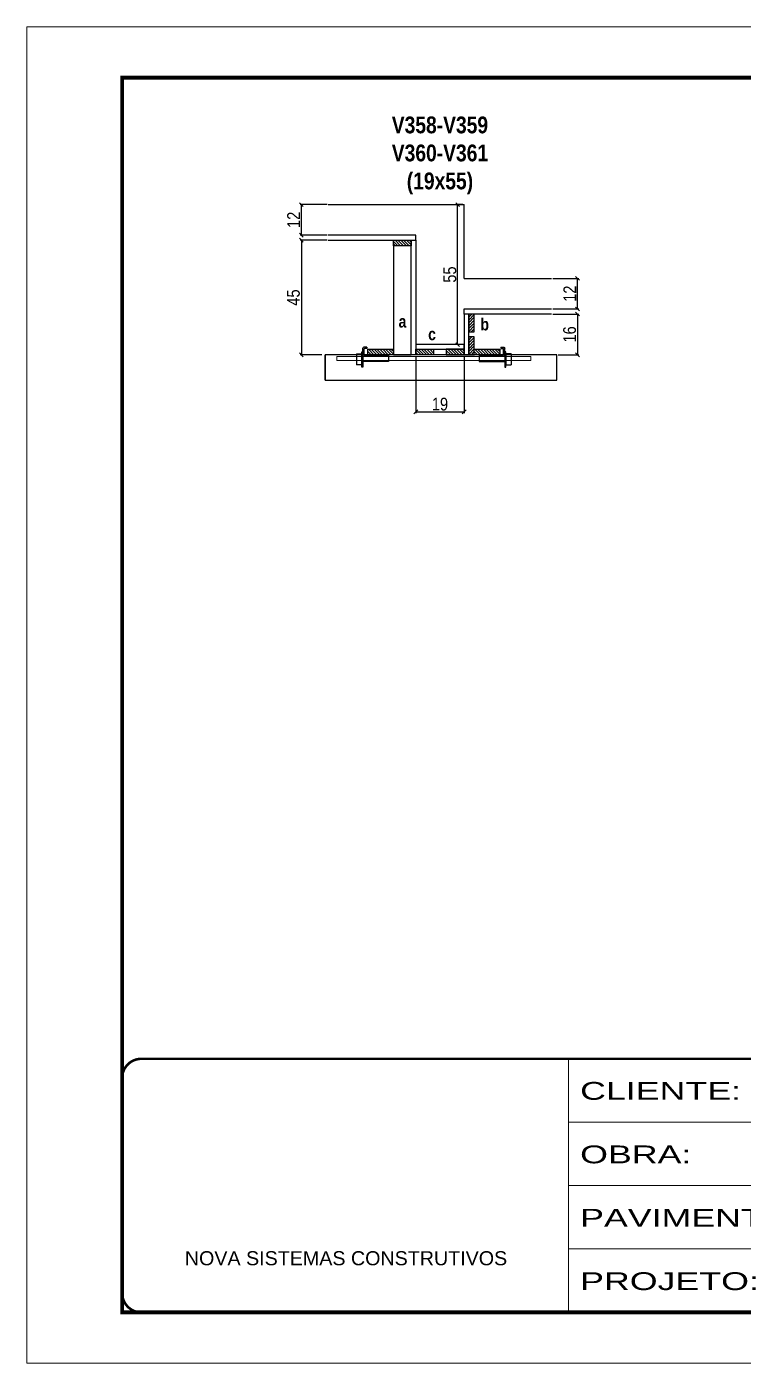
# Model space of a CAD drawing. Extents: x 13154 to 22413, y 1253 to 30260.
# Drawn here: x 13154 to 13717, y 21928 to 22978 of the extents above; entities that cross this region are included whole.
import ezdxf

# ---------------------------------------------------------------- set-up
doc = ezdxf.new("R2010")
doc.units = 0
doc.linetypes.add('CONTINUO', pattern=[0])
doc.linetypes.add('DASHED', pattern=[0.75, 0.5, -0.25])
for name, color, linetype in [('barrote', 251, 'Continuous'), ('COTA', 241, 'Continuous'), ('detalhes', 4, 'Continuous'), ('NOMENCLATURA', 7, 'Continuous'), ('Painéis', 200, 'Continuous'), ('presilha', 1, 'Continuous'), ('SARR_2.2x10', 60, 'Continuous'), ('SARR_2.2x7', 40, 'Continuous'), ('SARR_3.5x7', 81, 'Continuous')]:
    doc.layers.add(name, color=color, linetype=linetype)
for name, color, linetype, lineweight in [('CONCRETO', 251, 'Continuous', 25), ('Folhas', 255, 'Continuous', 9), ('SARRAFO DE PRESSAO', 251, 'DASHED', 9), ('SCO-___-LAJ', 2, 'Continuous', 0)]:
    doc.layers.add(name, color=color, linetype=linetype, lineweight=lineweight)
doc.styles.add('ARIAL', font='arial.ttf')
doc.styles.add('COTA TECNICA 2X', font='techl___.ttf', dxfattribs={"height": 10})
doc.styles.add('TECNICA', font='techb___.ttf', dxfattribs={"height": 10})
doc.styles.add('Tecnologia', font='')
doc.styles.get('Tecnologia').set_extended_font_data('Forgotten Futurist')
doc.dimstyles.new('SECAO', dxfattribs={"dimscale": 0.333333, "dimtxt": 5, "dimasz": 9, "dimexe": 3, "dimexo": 3, "dimgap": 3, "dimtad": 1, "dimdec": 1, "dimlfac": 0.5, "dimzin": 12, "dimdsep": 46, "dimtxsty": 'COTA TECNICA 2X', "dimblk1": 'OBLIQUE', "dimblk2": 'OBLIQUE', "dimsah": 1, "dimcen": 0.9, "dimclrd": 4, "dimclre": 4, "dimclrt": 240, "dimadec": 1, "dimazin": 3, "dimtfac": 1, "dimtdec": 1, "dimtmove": 0, "dimatfit": 3, "dimfxl": 1, "dimtolj": 1, "dimtzin": 12, "dimarcsym": 0})

# ---------------------------------------------------------------- blocks, each defined once
blk = doc.blocks.new('9999999999')
at = {"color": 30, "linetype": 'CONTINUO'}
for p, q in [((98564.6, 34230.2), (98564.6, 34429.4)), ((98564.6, 34379.6), (99584, 34379.6)), ((98564.6, 34329.8), (99488, 34329.8)), ((98564.6, 34280), (99488, 34280))]:
    blk.add_line(p, q, dxfattribs=at)
at = {"color": 30, "linetype": 'CONTINUO', "const_width": 2}
blk.add_lwpolyline([(99584, 34230.2), (99584, 34414.4, 0.414214), (99569, 34429.4), (98229, 34429.4, 0.414214), (98214, 34414.4), (98214, 34245.2, 0.414214), (98229, 34230.2), (99584, 34230.2)], format="xyb", dxfattribs=at)
at = {"layer": 'Folhas'}
blk.add_lwpolyline([(98139, 34190.2), (99624, 34190.2), (99624, 35240.2), (98139, 35240.2)], close=True, dxfattribs=at)
at = {"layer": 'Folhas', "color": 30, "const_width": 3}
blk.add_lwpolyline([(98214, 34230.2), (99584, 34230.2), (99584, 35200.2), (98214, 35200.2)], close=True, dxfattribs=at)
at = {"color": 7, "linetype": 'Continuous', "ltscale": 5, "style": 'ARIAL'}
blk.add_text('NOVA SISTEMAS CONSTRUTIVOS', height=11.059, dxfattribs=at).set_placement((98263.2, 34267.2))
at = {"layer": 'Folhas', "color": 7, "style": 'Tecnologia', "width": 1.5}
for s, p in [('CLIENTE:', (98573.7, 34397.2)), ('OBRA:', (98573.7, 34347.3)), ('PAVIMENTO:', (98573.7, 34297.5)), ('PROJETO:', (98573.7, 34247.7))]:
    blk.add_text(s, height=14, dxfattribs=at).set_placement(p)
blk = doc.blocks.new('PRESILHA METÁLICA 1')
at = {"layer": 'presilha'}
for p, q in [((7.5, 10.6), (7.5, 19.9)), ((12, 21), (8.6, 21)), ((9, 11.6), (9, 18.9)), ((12, 19.5), (9.6, 19.5)), ((12, 21), (12, 19.5)), ((0, 13), (6, 13)), ((0, 13), (0, 0)), ((6, 0), (0, 0)), ((6, 15.5), (7.5, 15.5)), ((6, -2.5), (6, 15.5)), ((6, 13), (6, 0)), ((7.5, 15.5), (7.5, -2.5)), ((37.5, 4.1), (7.5, 4.1)), ((37.5, 11), (9.6, 11)), ((37.5, 11), (37.5, 4.1)), ((7.5, -2.5), (6, -2.5))]:
    blk.add_line(p, q, dxfattribs=at)
for centre, radius, start, end in [((8.6, 19.9), 1.14, 90, 180), ((9.6, 18.9), 0.57, 90, 180), ((9.6, 11.6), 0.57, 180, 270)]:
    blk.add_arc(centre, radius, start, end, dxfattribs=at)
blk = doc.blocks.new('_Oblique')
at = {"color": 0, "linetype": 'ByBlock', "lineweight": -2}
blk.add_line((-0.5, -0.5), (0.5, 0.5), dxfattribs=at)
blk = doc.blocks.new('*D124')
at = {"layer": 'COTA', "color": 4, "lineweight": -2, "transparency": 16777216}
for p, q in [((13567.7, 22752), (13588, 22752)), ((13587, 22752), (13587, 22720)), ((13571.8, 22720), (13588, 22720))]:
    blk.add_line(p, q, dxfattribs=at)
at = {"layer": 'Defpoints', "color": 0, "transparency": 16777216}
for p in [(13566.7, 22752), (13570.8, 22720), (13587, 22720)]:
    blk.add_point(p, dxfattribs=at)
at = {"layer": 'COTA', "color": 4, "lineweight": -2, "transparency": 16777216, "xscale": 3, "yscale": 3, "zscale": 3}
for p, rotation in [((13587, 22752), 90), ((13587, 22720), 270)]:
    blk.add_blockref('_Oblique', p, dxfattribs=dict(at, rotation=rotation))
at = {"layer": 'COTA', "color": 240, "transparency": 16777216, "insert": (13580.9, 22736), "char_height": 10, "attachment_point": 5, "rotation": 90, "style": 'COTA TECNICA 2X'}
blk.add_mtext('\\A1;16', dxfattribs=at)
blk = doc.blocks.new('*D125')
at = {"layer": 'COTA', "color": 4, "lineweight": -2, "transparency": 16777216}
for p, q in [((13567.7, 22780), (13588, 22780)), ((13587, 22756), (13587, 22780)), ((13567.7, 22756), (13588, 22756))]:
    blk.add_line(p, q, dxfattribs=at)
at = {"layer": 'Defpoints', "color": 0, "transparency": 16777216}
for p in [(13566.7, 22780), (13587, 22780), (13566.7, 22756)]:
    blk.add_point(p, dxfattribs=at)
at = {"layer": 'COTA', "color": 4, "lineweight": -2, "transparency": 16777216, "xscale": 3, "yscale": 3, "zscale": 3}
for p, rotation in [((13587, 22780), 90), ((13587, 22756), 270)]:
    blk.add_blockref('_Oblique', p, dxfattribs=dict(at, rotation=rotation))
at = {"layer": 'COTA', "color": 240, "transparency": 16777216, "insert": (13581, 22768), "char_height": 10, "attachment_point": 5, "rotation": 90, "style": 'COTA TECNICA 2X'}
blk.add_mtext('\\A1;12', dxfattribs=at)
blk = doc.blocks.new('*D126')
at = {"layer": 'COTA', "color": 4, "lineweight": -2, "transparency": 16777216}
for p, q in [((13390.3, 22810), (13369.1, 22810)), ((13370.1, 22810), (13370.1, 22720)), ((13386.2, 22720), (13369.1, 22720))]:
    blk.add_line(p, q, dxfattribs=at)
at = {"layer": 'Defpoints', "color": 0, "transparency": 16777216}
for p in [(13391.3, 22810), (13370.1, 22720), (13387.2, 22720)]:
    blk.add_point(p, dxfattribs=at)
at = {"layer": 'COTA', "color": 4, "lineweight": -2, "transparency": 16777216, "xscale": 3, "yscale": 3, "zscale": 3}
for p, rotation in [((13370.1, 22810), 90), ((13370.1, 22720), 270)]:
    blk.add_blockref('_Oblique', p, dxfattribs=dict(at, rotation=rotation))
at = {"layer": 'COTA', "color": 240, "transparency": 16777216, "insert": (13363.9, 22765), "char_height": 10, "attachment_point": 5, "rotation": 90, "style": 'COTA TECNICA 2X'}
blk.add_mtext('\\A1;45', dxfattribs=at)
blk = doc.blocks.new('*D941')
at = {"layer": 'COTA', "color": 4, "lineweight": -2, "transparency": 16777216}
for p, q in [((13497, 22838), (13491.9, 22838)), ((13492.9, 22728), (13492.9, 22838)), ((13497, 22728), (13491.9, 22728))]:
    blk.add_line(p, q, dxfattribs=at)
at = {"layer": 'Defpoints', "color": 0, "transparency": 16777216}
for p in [(13492.9, 22838), (13498, 22838), (13498, 22728)]:
    blk.add_point(p, dxfattribs=at)
at = {"layer": 'COTA', "color": 4, "lineweight": -2, "transparency": 16777216, "xscale": 3, "yscale": 3, "zscale": 3}
for p, rotation in [((13492.9, 22838), 90), ((13492.9, 22728), 270)]:
    blk.add_blockref('_Oblique', p, dxfattribs=dict(at, rotation=rotation))
at = {"layer": 'COTA', "color": 240, "transparency": 16777216, "insert": (13486.8, 22783), "char_height": 10, "attachment_point": 5, "rotation": 90, "style": 'COTA TECNICA 2X'}
blk.add_mtext('\\A1;55', dxfattribs=at)
blk = doc.blocks.new('*D942')
at = {"layer": 'COTA', "color": 4, "lineweight": -2, "transparency": 16777216}
for p, q in [((13390.3, 22838), (13369.1, 22838)), ((13370.1, 22814), (13370.1, 22838)), ((13390.3, 22814), (13369.1, 22814))]:
    blk.add_line(p, q, dxfattribs=at)
at = {"layer": 'Defpoints', "color": 0, "transparency": 16777216}
for p in [(13370.1, 22838), (13391.3, 22838), (13391.3, 22814)]:
    blk.add_point(p, dxfattribs=at)
at = {"layer": 'COTA', "color": 4, "lineweight": -2, "transparency": 16777216, "xscale": 3, "yscale": 3, "zscale": 3}
for p, rotation in [((13370.1, 22838), 90), ((13370.1, 22814), 270)]:
    blk.add_blockref('_Oblique', p, dxfattribs=dict(at, rotation=rotation))
at = {"layer": 'COTA', "color": 240, "transparency": 16777216, "insert": (13364, 22826), "char_height": 10, "attachment_point": 5, "rotation": 90, "style": 'COTA TECNICA 2X'}
blk.add_mtext('\\A1;12', dxfattribs=at)
blk = doc.blocks.new('*D943')
at = {"layer": 'COTA', "color": 4, "lineweight": -2, "transparency": 16777216}
for p, q in [((13460, 22719), (13460, 22674.2)), ((13498, 22719), (13498, 22674.2)), ((13460, 22675.2), (13498, 22675.2))]:
    blk.add_line(p, q, dxfattribs=at)
at = {"layer": 'Defpoints', "color": 0, "transparency": 16777216}
for p in [(13460, 22720), (13498, 22720), (13498, 22675.2)]:
    blk.add_point(p, dxfattribs=at)
at = {"layer": 'COTA', "color": 4, "lineweight": -2, "transparency": 16777216, "xscale": 3, "yscale": 3, "zscale": 3, "rotation": 180}
blk.add_blockref('_Oblique', (13460, 22675.2), dxfattribs=at)
at = {"layer": 'COTA', "color": 4, "lineweight": -2, "transparency": 16777216, "xscale": 3, "yscale": 3, "zscale": 3}
blk.add_blockref('_Oblique', (13498, 22675.2), dxfattribs=at)
at = {"layer": 'COTA', "color": 240, "transparency": 16777216, "insert": (13479, 22681.2), "char_height": 10, "attachment_point": 5, "style": 'COTA TECNICA 2X'}
blk.add_mtext('\\A1;19', dxfattribs=at)

msp = doc.modelspace()

# ---------------------------------------------------------------- hatches: boundary and pattern name
at = {"layer": 'SARR_2.2x10'}
h = msp.add_hatch(dxfattribs=at)
h.set_pattern_fill('ANSI31', color=256, scale=0.5, angle=90)
h.set_pattern_definition([(135, (46615.9157, -100792.1937), (-1.122532015, -1.122532015), [])])
h.paths.add_polyline_path([(13422.38, 22724.38), (13422.38, 22719.98), (13442.38, 22719.98), (13442.38, 22724.38)])
h = msp.add_hatch(dxfattribs=at)
h.set_pattern_fill('ANSI31', color=256, scale=0.5, angle=90)
h.set_pattern_definition([(135, (46699.5157, -100792.1937), (-1.122532015, -1.122532015), [])])
h.paths.add_polyline_path([(13505.98, 22724.38), (13505.98, 22719.98), (13525.98, 22719.98), (13525.98, 22724.38)])
at = {"layer": 'SARR_2.2x7'}
h = msp.add_hatch(dxfattribs=at)
h.set_pattern_fill('ANSI31', color=256, scale=0.5, angle=90)
h.set_pattern_definition([(135, (46609.9157, -100706.5937), (-1.122532015, -1.122532015), [])])
h.paths.add_polyline_path([(13456.38, 22809.98), (13456.38, 22805.58), (13442.38, 22805.58), (13442.38, 22809.98)])
h = msp.add_hatch(dxfattribs=at)
h.set_pattern_fill('ANSI31', color=256, scale=0.5)
h.set_pattern_definition([(45, (-110010.5926, -10376.3627), (-1.122532015, 1.122532015), [])])
h.paths.add_polyline_path([(13505.98, 22751.98), (13501.58, 22751.98), (13501.58, 22737.98), (13505.98, 22737.98)])
h = msp.add_hatch(dxfattribs=at)
h.set_pattern_fill('ANSI31', color=256, scale=0.5)
h.set_pattern_definition([(45, (-110010.5926, -10394.3627), (-1.122532015, 1.122532015), [])])
h.paths.add_polyline_path([(13505.98, 22733.98), (13501.58, 22733.98), (13501.58, 22719.98), (13505.98, 22719.98)])
h = msp.add_hatch(dxfattribs=at)
h.set_pattern_fill('ANSI31', color=256, scale=0.5, angle=90)
h.set_pattern_definition([(135, (46695.5157, -100792.1937), (-1.122532015, -1.122532015), [])])
h.paths.add_polyline_path([(13473.98, 22719.98), (13473.98, 22724.38), (13459.98, 22724.38), (13459.98, 22719.98)])
h = msp.add_hatch(dxfattribs=at)
h.set_pattern_fill('ANSI31', color=256, scale=0.5, angle=90)
h.set_pattern_definition([(135, (46633.5157, -100792.1937), (-1.122532015, -1.122532015), [])])
h.paths.add_polyline_path([(13483.98, 22719.98), (13483.98, 22724.38), (13497.98, 22724.38), (13497.98, 22719.98)])

# ---------------------------------------------------------------- linework, layer by layer
at = {"layer": 'barrote'}
msp.add_lwpolyline([(13388.92, 22699.98), (13570.84, 22699.98), (13570.84, 22719.98), (13388.92, 22719.98)], close=True, dxfattribs=at)
at = {"layer": 'CONCRETO', "linetype": 'Continuous'}
for p, q in [((13391.28, 22837.98), (13497.98, 22837.98)), ((13497.98, 22779.98), (13497.98, 22837.98)), ((13497.98, 22779.98), (13566.68, 22779.98))]:
    msp.add_line(p, q, dxfattribs=at)
at = {"layer": 'detalhes', "color": 250}
msp.add_line((13388.92, 22699.98), (13388.92, 22719.98), dxfattribs=at)
at = {"layer": 'Painéis', "linetype": 'Continuous', "elevation": 0}
for points in [[(13391.28, 22809.98), (13459.98, 22809.98), (13459.98, 22813.98), (13391.28, 22813.98)], [(13566.68, 22751.98), (13497.98, 22751.98), (13497.98, 22755.98), (13566.68, 22755.98)]]:
    msp.add_lwpolyline(points, dxfattribs=at)
at = {"layer": 'Painéis', "linetype": 'Continuous'}
for points in [[(13456.38, 22719.98), (13456.38, 22809.98), (13459.98, 22809.98), (13459.98, 22719.98)], [(13501.58, 22719.98), (13501.58, 22751.98), (13497.98, 22751.98), (13497.98, 22719.98)], [(13497.98, 22727.98), (13459.98, 22727.98), (13459.98, 22724.38), (13497.98, 22724.38)]]:
    msp.add_lwpolyline(points, close=True, dxfattribs=at)
at = {"layer": 'SARR_2.2x10'}
for points in [[(13422.38, 22724.38), (13442.38, 22724.38), (13442.38, 22719.98), (13422.38, 22719.98)], [(13505.98, 22724.38), (13525.98, 22724.38), (13525.98, 22719.98), (13505.98, 22719.98)]]:
    msp.add_lwpolyline(points, close=True, dxfattribs=at)
at = {"layer": 'SARR_2.2x7', "elevation": 0}
msp.add_lwpolyline([(13442.38, 22809.98), (13456.38, 22809.98), (13456.38, 22805.58), (13442.38, 22805.58)], close=True, dxfattribs=at)
at = {"layer": 'SARR_2.2x7'}
for points in [[(13505.98, 22737.98), (13505.98, 22751.98), (13501.58, 22751.98), (13501.58, 22737.98)], [(13505.98, 22719.98), (13505.98, 22733.98), (13501.58, 22733.98), (13501.58, 22719.98)], [(13459.98, 22724.38), (13473.98, 22724.38), (13473.98, 22719.98), (13459.98, 22719.98)], [(13497.98, 22724.38), (13483.98, 22724.38), (13483.98, 22719.98), (13497.98, 22719.98)]]:
    msp.add_lwpolyline(points, close=True, dxfattribs=at)
at = {"layer": 'SARR_3.5x7'}
msp.add_lwpolyline([(13456.38, 22805.58), (13442.38, 22805.58), (13442.38, 22719.98), (13456.38, 22719.98)], close=True, dxfattribs=at)
at = {"layer": 'SCO-___-LAJ', "color": 1}
msp.add_lwpolyline([(13397.92, 22718.64), (13550.43, 22718.64), (13550.43, 22715.44), (13397.92, 22715.44)], close=True, dxfattribs=at)

# ---------------------------------------------------------------- block references
at = {"layer": 'presilha', "yscale": 0.6666666666666666, "zscale": 0.6666666666666666}
for p, xscale in [((13413.51, 22712.01), 0.6666666666666666), ((13534.84, 22712.01), -0.6666666666666666)]:
    msp.add_blockref('PRESILHA METÁLICA 1', p, dxfattribs=dict(at, xscale=xscale))
at = {"layer": 'SARRAFO DE PRESSAO', "color": 6, "linetype": 'ByBlock'}
msp.add_blockref('9999999999', (-84984.6, -12262.48), dxfattribs=at)

# ---------------------------------------------------------------- texts
at = {"layer": 'detalhes', "style": 'TECNICA'}
for s, p in [('a', (13446.5, 22741.39)), ('b', (13510.8, 22739.17)), ('c', (13469.72, 22731.45))]:
    msp.add_text(s, height=9.6, dxfattribs=at).set_placement(p)
at = {"layer": 'NOMENCLATURA', "insert": (13478.98, 22907.19), "char_height": 13.2, "attachment_point": 2, "style": 'TECNICA'}
msp.add_mtext_dynamic_manual_height_columns('V358-V359\\PV360-V361\\P(19x55)', width=300.2766, gutter_width=1, heights=[0], dxfattribs=at)

# ---------------------------------------------------------------- dimensions: what is measured, and where the dimension line sits
at = {"layer": 'COTA'}
for base, p1, p2, picture, middle in [((13370.06, 22837.98), (13391.28, 22813.98), (13391.28, 22837.98), '*D942', (13364, 22825.98)), ((13492.9, 22837.98), (13497.98, 22727.98), (13497.98, 22837.98), '*D941', (13486.79, 22782.98)), ((13370.06, 22719.98, 0), (13391.28, 22809.98), (13387.16, 22719.98, 0), '*D126', (13363.95, 22764.98, 0)), ((13587.02, 22779.98), (13566.68, 22755.98), (13566.68, 22779.98), '*D125', (13580.97, 22767.98)), ((13587.02, 22719.98, 0), (13566.68, 22751.98), (13570.79, 22719.98, 0), '*D124', (13580.92, 22735.98, 0))]:
    dim = msp.add_linear_dim(base=base, p1=p1, p2=p2, angle=90, dimstyle='SECAO', dxfattribs=at)
    dim.commit()
    dim.dimension.update_dxf_attribs({"geometry": picture, "text_midpoint": middle})
dim = msp.add_linear_dim(base=(13497.98, 22675.15), p1=(13459.98, 22719.98), p2=(13497.98, 22719.98), dimstyle='SECAO', dxfattribs=at)
dim.commit()
dim.dimension.update_dxf_attribs({"geometry": '*D943', "text_midpoint": (13478.98, 22681.24)})

doc.saveas('drawing.dxf')
